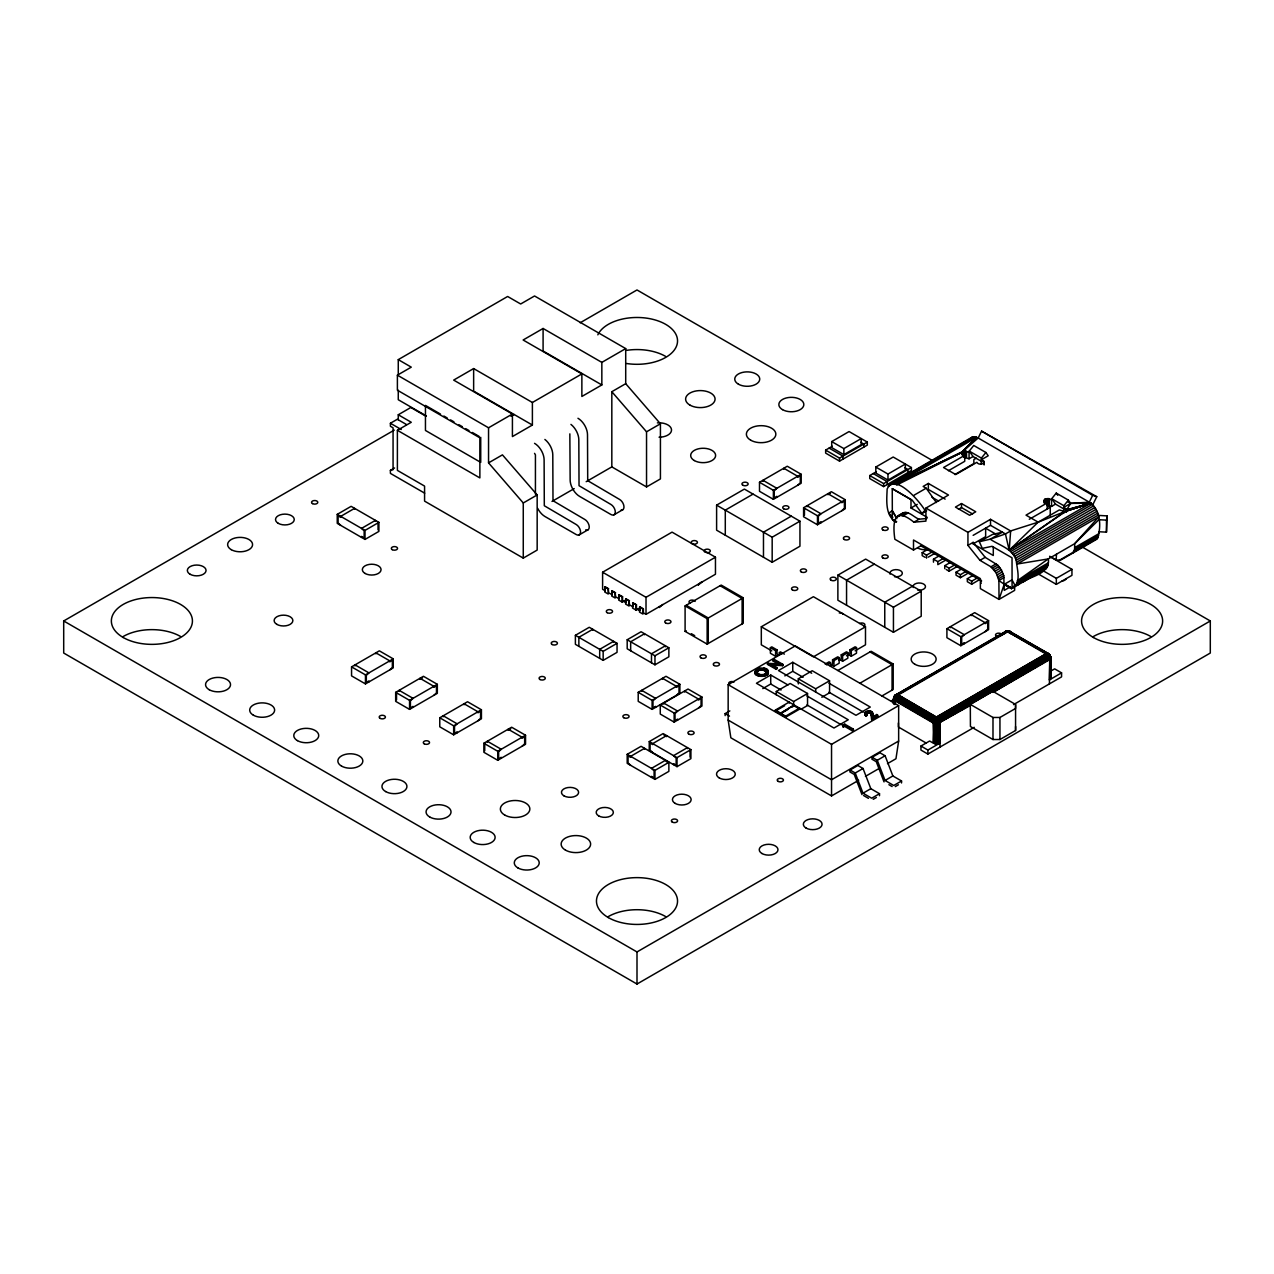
<?xml version="1.0" encoding="UTF-8"?>
<svg xmlns="http://www.w3.org/2000/svg" width="1274" height="1274" viewBox="0 0 1274 1274"><rect width="100%" height="100%" fill="white"/><g stroke="black" fill="none" stroke-linecap="round" stroke-linejoin="round"><path stroke-width="1.5" d="M894.905 704.57L895.065 699.601L896.8 696.273C897.007 690.604 890.112 702.229 893.695 703.519L894.221 698.072L898.377 694.919L1007.75 631.761L1010.202 631.522L1010.664 633.497M898.377 694.919L893.759 697.435L893.998 703.869L894.221 699.123L896.116 697.197L934.32 719.253L934.336 743.554L935.801 743.825L940.037 743.029L939.479 720.511L933.746 720.288L895.542 698.232L895.081 695.333L898.377 694.919L938.142 718.313L940.005 722.326L940.037 747.042M894.412 704.251L895.304 697.706M934.336 743.554L934.097 719.587L895.893 697.547C896.562 692.594 893.138 696.241 895.272 698.9L933.476 720.941L939.655 720.941L1049.473 657.034L1049.028 653.992L1009.788 631.347L1005.505 631.41L1004.278 633.767M938.078 743.729L938.11 718.281L935.785 717.533L935.052 743.729L935.036 718.281L938.604 718.918L1048.677 655.616L1050.62 658.722L1050.62 678.755L1049.426 679.886L1049.856 659.008L1047.021 654.629L1007.75 631.761L1005.297 631.522M936.565 743.857L936.565 716.975L1045.954 653.817L1049.235 654.231M938.795 743.554L938.827 719.253L1048.199 656.094L1050.317 659.136L1050.317 679.169L1050.859 657.83M893.456 702.579L894.858 695.524L1006.97 630.933L1006.97 632.382L1005.505 631.442L1004.501 632.525L1008.53 630.98L1010.202 631.522L1008.53 632.382L1008.53 630.996L1010.569 631.793M1009.295 631.347L1006.97 631.171L1011.015 632.525L1005.505 631.904M893.552 703.105L893.759 697.435L895.542 694.967L1005.712 631.347L1008.53 630.933M1010.011 632.732L1010.011 631.41L1011.222 633.767M1049.856 655.043C1047.339 651.954 1053.104 658.292 1049.25 658.499L970.31 704.379L970.422 726.499L992.987 739.525L999.947 739.525L1015.569 730.496L1015.569 726.499M1050.795 657.193L1050.62 678.755L1050.795 657.193L1049.856 659.008L992.892 691.352L1015.569 704.442L1015.569 708.455L999.947 717.469L992.987 717.469L970.31 704.379L939.941 722.024M1009.326 631.299L1008.53 630.98L1048.486 653.642L1048.422 656.444L939.034 719.587L934.097 719.587L933.094 722.979L933.683 743.315M865.269 712.166C864.441 713.567 864.871 717.135 867.196 715.399L866.67 712.421L870.652 712.437L871.671 719.635L877.786 716.099L876.783 714.523L872.77 716.848L872.77 714.38L872.77 715.383C874.537 708.248 860.746 710.796 866.097 716.036M937.346 717.533L935.148 718.138L935.036 719.46L896.323 696.862L896.195 694.935L897.597 694.585L937.346 717.533L937.33 743.825M1050.317 659.136L1049.919 679.552L1050.62 658.722M1008.53 631.156L1049.457 654.677L1050.795 657.384L1048.12 654.74C1046.32 655.234 1048.008 652.415 1048.486 653.642M969.673 439.116L972.572 436.871L978.177 438.017L1089.302 502.163C1100.863 509.743 1101.723 527.579 1097.025 539.093L1060.302 560.305L1056.178 559.891L1056.48 554.19M894.221 696.512L894.858 695.524M1012.273 588.222C1021.844 583.062 1016.923 568.921 1016.206 560.21C1012.607 548.553 999.182 545.383 990.232 539.189L979.324 541.721L982.302 548.361L992.096 546.307L1012.034 557.805L1012.082 588.333L1004.724 584.081M1011.381 588.731C1019.487 577.202 1051.098 577.616 1048.327 558.904L1074.715 543.664L1098.857 519.712L1106.469 520.126L1107.154 515.89L1097.933 515.381M1072.899 553.027L1074.603 549.269L1074.715 543.664L1098.729 516.91L1017.13 564.032L1048.327 558.904L1017.257 580.785L1048.327 562.837M879.506 795.709L879.506 793.702L870.827 788.686L863.039 768.493L857.848 765.499L850.045 770.006L849.885 771.917L854.233 774.433L862.004 794.626M901.546 782.969L901.546 780.978L892.867 775.962L885.096 755.769L879.904 752.759L872.085 757.282L871.942 759.193L876.273 761.693L884.045 781.902M766.709 671.637C765.961 676.255 755.243 675.379 757.154 670.411C760.148 666.318 770.579 670.251 765.18 674.79M938.11 718.775L1047.531 655.17L1048.406 653.578M895.176 698.709L893.998 697.101L894.937 696.321L1007.208 631.506L1047.722 654.263M894.014 700.222L933.683 723.266L937.33 723.775L940.005 722.517L933.651 722.724L894.937 700.286L894.061 697.563L897.82 694.649M1050.556 657.05L1049.473 654.422L1046.718 653.482L1048.04 655.314M1050.795 678.325L1050.317 676.59M858.66 780.277L831.54 795.932L730.846 737.789L728.155 720.081L728.155 684.664L795.263 645.918L898.648 705.621L898.648 741.038L895.956 758.747L887.484 763.636M1098.857 531.736L1106.469 532.15L1107.154 515.89M755.259 671.048C759.909 684.281 778.987 665.776 758.826 668.34C742.901 679.297 780.755 677.895 763.859 669.121M1049.457 658.037C1047.754 653.291 1051.225 654.772 1049.25 658.499L939.479 722.151L933.141 722.326M1052.515 499.854L1051.544 500.411C1049.155 496.032 1039.441 500.555 1047.196 502.912L1026.016 515.142L1038.167 522.165L1064.809 511.591L1090.799 503.166L1070.686 503.389L1063.694 507.434L1063.694 513.438M921.325 545.527L913.506 550.034L894.842 539.252C892.103 519.792 895.081 506.893 913.888 522.181L925.927 521.114L925.927 508.087L967.937 532.341L990.519 519.314L1010.648 530.939L1009.199 550.272L1064.809 511.591L1059.347 509.934L1038.167 522.165L1010.648 530.939L1005.441 533.949L1009.199 550.272L1066.035 511.081L1066.641 509.425L1063.694 507.434M896.275 694.633L896.832 694.441M893.934 696.862L894.507 704.315M895.542 698.232L895.829 697.34M1005.505 632.732L1004.931 631.824L1006.97 630.996M934.32 719.555L936.565 716.975M766.709 672.64L763.126 669.933L758.476 670.458L756.756 673.166L756.708 671.271M894.061 696.671L896.323 694.505L895.654 694.951M896.195 517.387L892.326 510.699L892.246 488.627L912.184 500.172L921.978 513.533L924.956 510.333C920.879 503.119 895.176 471.683 887.15 488.977C886.8 499.392 884.889 514.393 895.001 521.496M759.734 668.117L759.734 669.121L755.96 670.936L755.227 673.213M1049.712 658.515L1049.426 683.899M1092.63 505.061L1096.771 496.701L981.585 431.138L978.177 438.017L961.87 452.159L961.966 453.576L964.736 455.312L964.736 461.315L948.429 470.727M1096.771 496.701L1092.694 495.299L1089.302 502.163L1070.686 503.389L1067.644 501.637M1049.043 657.798L1049.378 659.184L992.987 692.419L1049.903 659.518M893.711 697.674L894.491 696.002M1049.426 659.836L1049.856 659.008M1050.62 677.004L1050.731 656.763L1049.457 654.677M982.174 461.777L973.049 456.506L969.243 451.092L973.75 445.486L985.901 452.493L988.21 455.774L981.219 459.818L981.219 464.325M982.206 459.245L981.394 458.114L985.901 452.493M1064.634 509.393L1055.525 504.122L1051.719 498.707L1056.226 493.102L1068.376 500.109L1070.686 503.389L1066.736 509.711L1090.799 503.166L1009.199 550.272L1038.167 522.165M1064.666 506.861L1063.87 505.73L1068.376 500.109M963.16 455.789L963.16 451.283L976.696 437.285L895.081 484.407L961.727 452.429L896.577 485.123M961.87 452.159L895.081 484.407L962.093 451.888L976.696 437.285L962.746 451.442L962.746 455.965M976.696 437.285L962.38 451.649L962.38 454.659M871.32 714.603L871.32 715.606C872.642 711.497 863.756 712.5 867.196 715.399M894.459 696.145L895.272 695.317M937.346 718.058L1047.419 654.502M865.635 712.867L865.635 711.863L865.635 712.867L867.037 712.166M1050.731 657.655C1049.059 654.326 1051.767 656.349 1045.954 653.817M1004.66 632.175L1006.97 631.888M901.881 513.772C907.661 509.25 913.92 517.578 919.111 519.187L926.931 518.486M939.479 722.724L970.374 704.793L939.878 721.641L933.269 721.641L894.619 699.601M896.896 695.11L897.597 695.477M896.864 518.629L892.246 510.683L888.854 513.135L892.835 517.355M1012.082 588.333L1046.511 568.268L1022.815 582.138M1006.97 631.426L894.858 695.763M921.978 513.533L926.676 510.81M928.22 557.168L934.957 553.266M946.248 559.796L937.823 564.669L937.823 561.659L943.031 558.649M946.216 569.51L949.098 571.182L957.522 566.309M961.249 569.175L956.041 572.185L956.041 575.195L960.389 577.695L967.125 573.794M972.54 575.689L967.332 578.699L967.332 581.708L971.68 584.209L978.416 580.307M934.32 722.899L933.094 743.029L929.622 741.022L920.943 746.038L920.943 750.052L927.886 754.065L974.228 727.311M398.268 374.906L398.268 359.634L507.641 296.476L520.668 303.992L534.554 295.982L625.709 348.598L625.709 383.681L660.426 423.78L660.426 478.913L646.539 486.939L611.823 466.889L586.183 481.683M523.264 558.108L523.264 502.975L488.547 462.876L502.434 454.866L537.166 494.949L537.166 550.081L523.264 558.108L424.576 501.128L424.576 486.095L397.392 470.393L397.392 430.293L479.868 477.909L479.868 437.81L397.392 390.21L397.392 375.161L411.279 367.151L398.268 359.634M473.641 368.568L453.671 380.098L512.419 414.018L512.419 436.568L532.389 425.038L532.389 402.488L473.641 368.568L473.641 391.118L532.389 425.038M543.09 328.469L523.12 339.999L581.868 373.919L581.868 396.469L601.838 384.939L601.838 362.389L543.09 328.469L543.09 351.019L601.838 384.939M398.268 419.767L398.268 414.767L410.849 407.489L425.739 416.088M424.672 493.165L390.401 473.387L390.401 470.377L393.061 469.692L393.061 427.793L390.401 426.264L390.401 423.255L397.345 419.257L406.406 424.481M1082.9 547.406L1210.3 620.964L1210.3 653.036L637 984.038L63.7 653.036L63.7 620.964L394.255 430.118M580.18 322.768L637 289.962L933.125 460.933M397.392 430.293L411.279 422.283L398.268 414.767M390.401 470.377L394.574 467.972M337.244 514.362L351.13 506.335L378.904 522.372L378.904 531.401L365.017 539.412L337.244 523.375L337.244 514.362L365.017 530.398L378.904 522.372M397.392 375.161L488.547 427.793L512.419 414.018M532.389 402.488L581.868 373.919M601.838 362.389L625.709 348.598M511.001 416.327L514.155 414.512M611.823 466.889L611.823 391.707L625.709 383.681M523.264 502.975L537.166 494.949M646.539 486.939L646.539 431.806L660.426 423.78M551.992 501.43L574.224 488.595M579.017 534.984L588.238 529.666M613.734 514.935L622.954 509.616M351.56 666.875L379.349 650.839L393.236 658.849L393.236 667.879L365.463 683.915L351.56 675.889L351.56 666.875L365.463 674.886L393.236 658.849M716.609 505.141L744.382 489.089L799.945 521.177L799.945 546.227L772.171 562.264L716.609 530.191L716.609 505.141L772.171 537.214L799.945 521.177M604.784 587.027L608.255 589.018L608.255 594.034L604.784 592.028L605.214 586.773L605.214 590.786L602.602 589.273L602.602 572.233L672.051 532.134L715.462 557.2L715.462 574.24L646.014 614.339L643.402 612.826L643.402 608.829L639.93 606.822L639.5 612.077L642.972 614.084L642.972 609.068L639.5 607.061M395.673 692.339L423.446 676.287L437.332 684.313L437.332 693.327L409.559 709.379L395.673 701.353L395.673 692.339L409.559 700.35L437.332 684.313M759.495 482.273L787.268 466.236L801.155 474.262L801.155 483.276L773.382 499.328L759.495 491.302L759.495 482.273L773.382 490.299L801.155 474.262M422.57 677.8L419.974 679.297L419.974 678.294L433.861 686.32L433.861 687.323L436.472 685.81L436.472 692.833L433.861 695.333M831.715 441.584L843.866 448.591L861.24 438.574L861.24 444.594L843.866 454.611L831.715 447.604L831.715 441.584L849.073 431.552L867.307 442.078L867.307 445.088L839.534 461.124L825.648 453.114L825.648 450.104L832.32 446.25M753.061 494.105L725.288 510.141L725.288 535.207M608.255 589.018L608.685 592.792L612.157 594.783L612.157 590.786L611.727 596.041L615.199 598.047L615.199 593.031L611.727 591.025M825.648 450.104L839.534 458.114L867.307 442.078M615.199 593.031L615.629 596.789L619.1 598.796L619.1 594.783L618.67 600.054L622.142 602.061L625.247 600.261M618.67 595.038L622.572 596.789L622.572 600.802L626.044 602.809L626.044 598.796L625.614 604.067L629.085 606.074L629.085 601.057L625.614 599.051M629.085 601.057L629.515 604.816L632.987 606.822L632.987 602.809L632.557 608.064L636.029 610.071L639.134 608.287M575.386 635.312L589.273 627.286L617.046 643.322L617.046 652.352L603.159 660.362L575.386 644.326L575.386 635.312L603.159 651.348L617.046 643.322M602.602 572.233L646.014 597.299L715.462 557.2M439.769 717.788L467.542 701.751L481.429 709.777L481.429 718.791L453.655 734.827L439.769 726.817L439.769 717.788L453.655 725.814L481.429 709.777M803.591 507.737L831.365 491.7L845.267 499.727L845.267 508.74L817.478 524.777L803.591 516.766L803.591 507.737L817.478 515.763L845.267 499.727M632.557 603.064L636.459 604.816L636.459 608.829L639.93 610.835L639.93 606.822M830.505 493.213L827.893 494.71L827.893 493.707L841.78 501.733L841.78 502.736L844.391 501.223L844.391 508.246L841.78 510.747M875.811 467.048L887.978 474.055L905.336 464.039L905.336 470.058L887.978 480.075L875.811 473.052L875.811 467.048L893.185 457.016L911.404 467.542L911.404 470.552L883.63 486.588L869.744 478.578L869.744 475.568L876.416 471.714M791.265 516.161L763.476 532.198L763.476 557.264M869.744 475.568L883.63 483.579L911.404 467.542M888.854 485.203L972.572 436.871M888.074 486.238L973.846 436.711M893.631 483.961L975.231 436.855M685.093 605.93L721.211 585.069L743.252 597.809L743.252 623.273L707.15 644.118L685.093 631.378L685.093 605.93L707.15 618.654L743.252 597.809M627.19 639.755L641.077 631.745L668.866 647.781L668.866 656.795L654.963 664.821L627.19 648.784L627.19 639.755L654.963 655.792L668.866 647.781M964.736 455.312L943.54 467.526L955.707 474.549L976.887 462.319C979.276 466.714 988.974 462.175 981.219 459.818M963.16 451.283L970.04 452.238M963.606 457.159L969.068 458.815L973.049 456.506M925.927 508.087L948.493 495.045L928.348 483.419L923.14 486.429L926.198 488.197L936.342 502.545M976.298 458.146L973.846 459.564L973.846 463.577L954.879 474.517M483.865 743.252L511.638 727.215L525.541 735.241L525.541 744.255L497.752 760.291L483.865 752.281L483.865 743.252L497.752 751.278L525.541 735.241M914.047 495.204L926.198 488.197M510.778 728.712L508.167 730.225L508.167 729.222L522.069 737.232L522.069 738.235L524.665 736.738L524.665 743.761L522.069 746.261M685.093 631.378L686.224 630.741M892.326 488.786L910.99 499.567L910.99 507.976L917.248 504.377M897.644 516.034L902.852 513.024M896.673 516.782L903.999 512.562M895.893 517.817L905.273 512.387M901.451 515.54L906.658 512.53M902.9 515.97L908.107 512.96M913.888 522.181L919.111 519.187M961.52 503.564L955.436 507.084L969.673 515.301L975.757 511.782L961.52 503.564L961.52 507.578L972.588 513.979M837.878 575.147L865.667 559.111L921.213 591.184L921.213 616.25L893.44 632.286L837.878 600.213L837.878 575.147L893.44 607.22L921.213 591.184M638.21 692.339L665.999 676.287L679.886 684.313L679.886 693.327L652.113 709.379L638.21 701.353L638.21 692.339L652.113 700.35L679.886 684.313M958.478 509.329L961.52 507.578M771.789 650.871L761.311 644.819L761.311 626.776L813.401 596.71L865.492 626.776L865.492 644.819L855.125 650.807M874.346 564.127L846.557 580.164L846.557 605.23M925.083 557.311L922.185 555.639L922.185 552.645L927.392 549.635M660.266 705.063L688.04 689.027L701.942 697.037L701.942 706.067L674.153 722.103L660.266 714.077L660.266 705.063L674.153 713.074L701.942 697.037M922.185 552.645L926.532 555.146L931.74 552.136M779.592 653.976L775.595 656.269L770.388 653.275L770.388 647.654L771.789 646.858L776.997 649.867L776.997 653.865L779.306 655.202M990.519 519.314L990.519 525.318L973.145 535.351M933.476 562.168L933.476 559.159L938.683 556.149M770.388 647.654L775.595 650.664L776.997 649.867M1014.645 587.378L1014.645 590.372L999.023 599.401L998.896 580.562L996.22 572.95L990.965 566.819L979.977 560.337L967.937 545.368L973.145 542.358L985.184 557.327L997.638 565.051L1001.428 569.94L1003.753 575.673L1004.231 590.372L1010.186 586.948M973.145 542.358L973.145 543.871L985.646 536.657L985.646 528.232L995.727 534.045M767.489 663.324L779.752 663.865L773.159 660.059L773.159 661.063L779.752 664.869L767.489 664.327L767.489 663.324L776.169 668.34L777.283 667.703L776.169 669.344L767.489 664.327M773.159 660.059L774.274 659.406L782.953 664.423L782.507 665.681L770.706 664.901L777.283 668.707M979.324 541.721L992.414 534.491L1002.383 532.182L990.232 539.189L1005.441 533.949M773.159 661.063L774.274 660.41L782.953 665.426M944.767 568.682L944.767 565.672L949.974 562.662M912.534 586.183L884.761 602.22L884.761 627.27M1029.281 519.282L1050.238 507.275L1050.238 515.874M1046.575 504.695L1051.544 506.431L1055.525 504.122M627.19 754.335L641.077 746.309L668.866 762.346L668.866 771.375L654.963 779.385L627.19 763.349L627.19 754.335L654.963 770.372L668.866 762.346M649.246 741.595L663.133 733.585L690.906 749.622L690.906 758.635L677.02 766.661L649.246 750.625L649.246 741.595L677.02 757.632L690.906 749.622M944.767 565.672L949.098 568.172L954.306 565.162M777.283 667.703L770.706 663.897L782.953 664.423M787.953 684.966L770.722 675.013L756.438 683.262L833.976 728.027L848.261 719.778L806.904 695.907M811.697 673.229L792.747 662.289L778.462 670.538L856.001 715.303L870.285 707.054L828.928 683.183M979.977 560.337L985.184 557.327M865.492 626.776L813.401 656.843L761.311 626.776M762.792 688.613L770.722 684.027L781.058 689.998M784.816 675.889L792.747 671.318L803.082 677.29M956.041 572.185L960.389 574.685L965.596 571.676M725.145 715.622L725.145 713.615L729.843 710.908M1010.648 551.531L1092.248 504.408M1012.034 552.98L1093.633 505.874M990.965 566.819L996.172 563.809M776.28 694.919L776.28 691.479L790.183 683.469L807.541 693.486L807.541 705.509L801.362 709.077M798.32 683.915L798.32 678.771L812.207 670.745L829.565 680.762L829.565 692.801L821.841 697.26M1013.308 554.62L1094.923 507.514M825.17 664.088L829.071 661.827L830.473 662.623L830.473 666.366M830.234 665.171L832.543 663.834L832.543 659.821L837.766 656.811L839.152 657.623L839.152 663.228L833.944 666.238L831.285 664.709M838.913 660.155L841.238 658.817L841.238 654.82L846.446 651.81L847.831 652.606L847.831 658.228L842.624 661.222L838.626 658.929M846.446 655.807L849.917 653.817L849.917 649.804L855.125 646.794L856.51 647.59L856.51 653.212L851.303 656.221L847.306 653.912M992.414 568.061L997.638 565.051M826.555 664.885L830.473 662.623M832.543 659.821L833.944 660.633L839.152 657.623M841.238 654.82L842.624 655.616L847.831 652.606M849.917 649.804L851.303 650.6L856.51 647.59M1014.454 556.404L1096.054 509.297M967.332 578.699L971.68 581.199L976.887 578.205M993.8 569.526L999.007 566.516M1015.426 558.283L1097.025 511.177M995.09 571.166L1000.297 568.156M1016.206 560.21L1097.806 513.103M996.22 572.95L1001.428 569.94M1016.779 562.137L1098.379 515.03M997.192 574.829L1002.399 571.819M997.972 576.756L1003.179 573.746M837.862 670.49L871.145 651.269L893.201 664.009L893.201 689.473L881.911 695.986M998.545 578.683L1003.753 575.673M1004.103 577.552L998.896 580.562L1004.231 584.225L999.023 599.401L980.359 588.62L980.359 578.603L913.506 540.001L913.506 550.034M780.405 713.376L794.307 704.968L780.405 713.376L785.787 716.084L799.69 708.073L799.69 709.077L785.787 717.087L775.372 711.083L775.372 710.08L789.259 702.054L789.259 703.057M775.372 711.083L784.641 705.732M776.28 691.479L793.654 701.512L807.541 693.486M798.32 678.771L815.679 688.788L829.565 680.762M780.755 713.583L788.479 709.124M791.568 707.341L794.642 705.557M1074.715 547.597L1098.857 533.679M1017.13 582.441L1048.215 564.493M1074.603 549.269L1098.729 535.335M1016.779 583.922L1047.865 565.974M1074.253 550.734L1098.379 536.816M1047.292 567.249L1015.792 585.435L1018.213 584.798M1059.028 560.464L1097.806 538.074M946.916 628.687L974.69 612.635L988.592 620.661L988.592 629.674L960.803 645.727L946.916 637.701L946.916 628.687L960.803 636.697L988.592 620.661M859.902 683.23L893.201 664.009M1042.562 570.418L1056.321 578.348L1071.944 569.335L1049.633 556.435M1035.698 572.472L1056.321 584.368L1071.944 575.338L1071.944 569.335M842.862 725.24L844.742 724.158L853.421 729.174L853.421 730.161L852.306 730.814L844.63 726.371L843.292 727.151L842.862 725.24L843.292 727.151M842.862 726.244L844.742 725.161L853.421 730.161M843.292 726.148L844.63 725.368L852.306 729.811L853.421 729.174M866.097 715.033L867.196 714.396M891.418 700.939L894.205 699.33M874.107 717.071L876.783 715.526L877.786 716.099M877.786 715.096L871.671 718.632L871.671 719.635M728.155 684.664L831.54 744.35L898.648 705.621M898.648 741.038L831.54 779.768L728.155 720.081M938.827 720.224L1048.422 656.444M970.422 705.446L938.827 722.899M850.045 770.006L855.236 773L863.039 768.493M872.085 757.282L877.276 760.275L885.096 755.769M865.444 776.36L879.012 768.525M1050.286 671.366L1054.633 668.85L1061.576 672.863L1061.576 676.876L1013.531 704.618M920.943 746.038L927.886 750.052L940.037 743.029M1049.426 679.886L1061.576 672.863M855.236 773L863.008 793.208L870.827 788.686M877.276 760.275L885.064 780.468L892.867 775.962M879.506 793.702L871.687 798.209L863.008 793.208M901.546 780.978L893.743 785.485L885.064 780.468M873.247 799.308L876.385 797.508M895.304 786.584L898.425 784.784M63.7 620.964L637 951.949L1210.3 620.964M1047.435 654.008L1046.718 653.482M1035.045 575.068L1031.255 575.561M1065.685 511.288L1090.799 503.166L1066.768 510.014M1066.035 511.081L1090.799 503.166L1066.704 510.301M1066.338 510.842L1090.799 503.166L1066.545 510.571M896.275 696.416L935.036 718.775M1084.429 546.371L1081.769 546.403M1008.53 631.888L1010.664 632.605M896.912 695.604L935.785 718.058M872.594 713.058L872.594 714.061L870.875 711.29M1008.467 631.458L1007.75 630.869L1007.75 631.761M757.329 674.057L758.89 675.061M1049.824 556.388L1056.178 559.891M981.585 431.138L1092.694 495.299M969.243 451.092L981.394 458.114M1051.719 498.707L1063.87 505.73M1046.862 505.332L1050.238 507.275M860.746 442.301L863.836 444.085L863.836 447.094M904.859 467.765L907.932 469.549L907.932 472.558M945.133 499.121L928.348 489.439L928.348 483.419M990.519 525.318L1005.616 534.045M931.883 497.194L938.604 501.064M829.119 448.098L843.006 456.124L843.006 459.118M873.216 473.562L887.102 481.572L887.102 484.582M910.99 507.976L927.249 517.371M973.145 543.871L993.29 555.496L993.29 547.072M896.673 521.703L892.262 519.155L892.246 510.683M892.756 519.776L895.702 521.48M1004.422 584.256L1011.779 588.508M893.281 520.349L896.227 522.053M1011.556 588.636L1004.023 584.479L1012.034 579.845L1015.426 586.215M921.07 545.973L981.633 580.944M933.476 559.159L937.823 561.659M870.015 651.922L892.071 664.662L892.071 690.11M440.517 414.098L425.452 405.403L425.452 430.453L480.728 462.382L480.728 437.316M443.878 416.041L447.222 417.968M450.582 419.91L453.926 421.837M458.959 424.736L462.303 426.679M465.647 428.605L469.007 430.548M472.351 432.475L479.056 436.345M426.376 415.961L398.268 399.733L398.268 390.178M720.081 585.721L742.121 598.462L742.121 623.926M390.401 423.255L401.246 429.513M784.37 654.119L780.468 651.858L779.083 652.67L781.679 654.167M926.325 743.14L898.377 726.992L898.377 722.979M686.224 605.277L708.264 618.001L708.264 643.466M828.928 692.212L863.39 712.102M691.304 633.672L694.696 635.63M605.214 586.773L608.685 588.779M612.157 590.786L615.629 592.792M619.1 594.783L622.572 596.789M626.044 598.796L629.515 600.802M632.987 602.809L636.459 604.816M806.904 704.92L841.366 724.826M793.734 705.637L799.69 709.077M775.372 710.08L780.405 712.978M888.902 784.688L892.119 786.552M725.145 713.615L729.492 716.115M863.613 795.549L868.454 798.352M663.993 735.082L666.605 736.595L666.605 735.592L652.718 743.602L652.718 744.605L650.106 743.108L650.106 750.115L652.718 752.631M667.99 762.855L665.394 760.339L651.492 768.365L654.103 770.866L654.103 777.888L651.492 776.376L651.492 777.379M534.554 453.353L535.43 454.866L535.43 494.089M936.565 718.01L935.849 717.485L1046.495 653.562M611.823 391.707L646.539 431.806M1056.226 493.102L1057.754 495.283M569.844 433.861L570.147 479.916A13.504 7.803 60 0 0 579.702 496.462L610.947 514.505A6.131 3.551 60 0 0 615.294 511.989A6.131 3.551 60 0 0 610.947 504.472L579.033 485.697L578.826 439.817A13.504 7.803 60 0 0 570.943 424.401M935.785 723.775L935.801 743.825M1106.469 520.126L1106.469 532.15M1066.449 509.154L1066.449 512.164M1066.195 508.899L1066.195 511.909M1056.321 578.348L1056.321 584.368M1051.544 500.411L1051.544 506.431M1048.98 498.978L1048.98 504.982M1048.55 498.819L1048.55 504.838M1048.072 498.707L1048.072 504.727M1047.578 498.66L1047.578 504.663M1047.069 498.644L1047.196 508.931M1046.575 498.675L1046.575 503.182M1046.081 498.755L1046.081 503.278M1045.636 498.882L1045.636 501.892M1045.221 499.058L1045.221 502.067M1044.855 499.265L1044.855 502.274M1044.569 499.504L1044.346 502.768M1044.202 500.045L1044.202 503.055M1015.569 704.442L1015.569 730.496M999.947 717.469L999.947 739.525M992.987 717.469L992.987 739.525M985.105 631.681L987.716 629.181L987.716 622.158L985.105 623.671L985.105 622.668L971.218 614.641L971.218 615.645M984.165 461.809L984.165 464.819M983.974 461.538L983.974 464.548M983.719 461.299L983.719 464.293M971.68 581.199L971.68 584.209M969.068 452.796L969.068 458.815M967.937 532.341L967.937 545.368M966.52 451.362L966.52 457.366M966.074 451.203L966.074 457.223M965.612 451.107L965.612 457.111M965.103 451.044L965.103 457.048M964.609 451.028L964.609 457.048M964.275 643.72L964.275 642.717L961.679 644.214L961.679 637.207L964.275 634.691L950.388 626.681L950.388 627.684M964.1 451.06L964.1 457.079M963.606 451.155L963.606 455.662M962.093 451.888L962.093 454.898M960.803 636.697L960.803 645.727M960.389 574.685L960.389 577.695M949.098 568.172L949.098 571.182M939.448 723.266L939.448 743.315M927.886 750.052L927.886 754.065M926.532 555.146L926.532 558.155M893.44 607.22L893.44 632.286M887.978 474.055L887.978 480.075M883.63 483.579L883.63 486.588M876.783 714.523L876.783 715.526M872.403 712.516L872.403 713.52M872.149 712.15L872.149 713.153M871.862 711.847L871.862 712.851M871.416 711.545L871.416 712.548M871.034 712.93L871.177 714.332M870.859 712.66L870.859 713.647M870.652 712.437L870.652 713.44M870.317 712.198L870.317 713.201M869.999 712.039L869.999 713.042M869.871 711.019L869.712 712.946M869.282 710.956L869.378 712.867M869.059 711.832L869.059 712.835M868.661 710.924L868.661 711.927M868.581 711.816L868.581 712.819M868.104 710.956L868.199 712.835M867.849 711.895L867.849 712.899M867.546 711.975L867.546 712.978M867.196 712.102L867.196 713.106M866.941 712.23L866.941 713.233M866.941 714.204L866.941 715.208M866.511 711.37L866.67 713.424M866.559 713.87L866.559 714.857M866.479 712.612L866.368 714.603M865.986 711.64L865.986 712.644M865.603 714.682L865.603 715.685M865.221 714.332L865.221 715.335M864.998 712.5L864.998 713.504M864.966 713.997L864.966 715.001M864.839 712.851L864.807 714.618M852.306 729.811L852.306 730.814M851.303 650.6L851.303 656.221M844.742 724.158L844.742 725.161M844.63 725.368L844.63 726.371M843.866 448.591L843.866 454.611M842.624 655.616L842.624 661.222M839.534 458.114L839.534 461.124M833.944 660.633L833.944 666.238M831.54 744.35L831.54 795.932M820.95 522.77L820.95 521.767L818.354 523.28L818.354 516.257L820.95 513.756L807.063 505.73L807.063 506.733M817.478 515.763L817.478 524.777M815.679 688.788L815.679 692.228M804.451 508.246L804.451 515.253M797.683 485.283L800.295 482.782L800.295 475.759L797.683 477.272L797.683 476.269L783.797 468.243L783.797 469.246M793.654 701.512L793.654 704.936M792.747 662.289L792.747 671.318M785.787 716.084L785.787 717.087M782.507 664.694L782.507 665.681M776.853 497.322L776.853 496.319L774.242 497.816L774.242 490.793L776.853 488.292L762.967 480.282L762.967 481.269M776.169 668.34L776.169 669.344M775.595 650.664L775.595 656.269M774.274 659.406L774.274 660.41M773.382 490.299L773.382 499.328M772.171 537.214L772.171 562.264M770.722 675.013L770.722 684.027M768.126 671.048L768.079 673.389M767.904 663.085L767.904 664.088M767.904 670.506L767.904 671.509M767.776 672.99L767.776 673.994M767.553 670.013L767.553 671.016M767.33 673.532L767.33 674.535M767.059 669.519L767.059 670.522M766.741 674.01L766.741 675.013M766.438 670.777L766.502 673.532M766.311 669.009L766.311 670.013M766.184 672.99L766.184 673.994M766.215 674.344L766.215 675.347M766.088 670.331L766.088 671.334M765.642 669.933L765.642 670.936M765.77 673.389L765.77 674.392M765.61 668.659L765.61 669.662M765.196 669.662L765.196 670.665M765.18 673.787L765.34 675.777M764.782 668.356L764.782 669.36M764.543 669.328L764.543 670.331M764.48 675.077L764.48 676.08M763.859 668.117L763.874 670.092M763.62 675.284L763.62 676.287M763.126 668.93L763.126 669.933M762.648 675.411L762.648 676.414M762.362 668.818L762.362 669.821M761.677 675.459L761.677 676.462M761.629 668.802L761.629 669.806M760.849 668.85L760.849 669.853M760.578 675.411L760.578 676.414M760.005 668.977L760.005 669.965M759.638 675.284L759.638 676.287M759.208 669.168L759.208 670.172M758.826 668.34L758.826 669.344M758.89 674.057L758.794 676.08M758.476 669.455L758.476 670.458M758.221 673.723L758.221 674.726M758.062 669.662L758.062 670.665M757.966 674.79L757.966 675.793M757.934 668.659L757.934 669.662M757.775 673.436L757.775 674.44M757.52 670.044L757.52 671.048M757.154 670.411L757.154 671.414M757.027 669.105L757.027 670.108M756.883 670.825L756.883 671.828M756.979 672.624L756.979 673.628M757.122 674.376L757.122 675.379M756.533 669.423L756.533 670.427M756.374 673.866L756.374 674.87M755.96 669.933L755.96 670.936M755.864 673.373L755.864 674.376M755.53 670.474L755.53 671.478M755.466 672.815L755.466 673.819M707.15 618.654L707.15 644.118M698.455 708.073L701.066 705.557L701.066 698.55L698.455 700.047L698.455 699.044L684.568 691.034L684.568 692.037M690.046 750.115L690.046 757.138M687.434 748.618L687.434 747.615L673.548 755.641L676.16 758.141L676.16 765.148L673.548 763.652L673.548 764.655M677.625 720.097L677.625 719.093L675.029 720.606L675.029 713.583L677.625 711.083L663.738 703.057L663.738 704.06M677.02 757.632L677.02 766.661M676.414 695.333L679.01 692.833L679.01 685.81L676.414 687.323L676.414 686.32L662.528 678.294L662.528 679.297M674.153 713.074L674.153 722.103M665.394 646.778L665.394 645.775L651.492 653.785L651.492 662.814M662.814 604.481L659.343 607.491L659.343 606.488M655.584 707.373L655.584 706.369L652.973 707.866L652.973 700.859L655.584 698.343L641.682 690.333L641.682 691.336M654.963 655.792L654.963 664.821M654.963 770.372L654.963 779.385M652.113 700.35L652.113 709.379M646.014 597.299L646.014 614.339M644.548 634.739L644.548 633.735L630.662 641.762L630.662 650.775M644.548 749.319L644.548 748.316L630.662 756.342L630.662 757.345L628.066 755.832L628.066 762.855L630.662 765.356M637 951.949L637 984.038M636.029 605.07L636.029 610.071M622.142 597.044L622.142 602.061M613.574 642.319L613.574 641.316L599.688 649.342L599.688 658.355M603.159 651.348L603.159 660.362M592.744 630.296L592.744 629.292L578.858 637.303L578.858 646.332M501.223 758.285L501.223 757.282L498.628 758.794L498.628 751.771L501.223 749.271L487.337 741.245L487.337 742.248M497.752 751.278L497.752 760.291M488.547 427.793L488.547 462.876M484.741 743.761L484.741 750.768M477.957 720.797L480.569 718.297L480.569 711.274L477.957 712.787L477.957 711.784L464.07 703.758L464.07 704.761M457.127 732.837L457.127 731.833L454.515 733.33L454.515 726.307L457.127 723.807L443.241 715.781L443.241 716.784M453.655 725.814L453.655 734.827M413.031 707.373L413.031 706.369L410.419 707.866L410.419 700.859L413.031 698.343L399.144 690.333L399.144 691.336M409.559 700.35L409.559 709.379M396.533 692.833L396.533 699.856M389.764 669.885L392.36 667.369L392.36 660.362L389.764 661.859L389.764 660.856L375.878 652.845L375.878 653.833M378.044 522.881L378.044 529.888M375.432 521.369L375.432 520.365L361.545 528.392L364.157 530.892L364.157 537.915L361.545 536.402L361.545 537.405M368.934 681.909L368.934 680.905L366.323 682.402L366.323 675.395L368.934 672.879L355.032 664.869L355.032 665.872M365.463 674.886L365.463 683.915M365.017 530.398L365.017 539.412M354.602 509.345L354.602 508.342L340.715 516.368L340.715 517.371L338.104 515.859L338.104 522.881L340.715 525.382M997.829 636.697A3.121 1.8 0 0 1 995.631 634.5A3.121 1.8 0 0 1 999.437 633.226A3.121 1.8 0 0 1 1001.651 635.423M657.4 422.872A12.469 7.198 0 0 1 671.494 429.529A12.469 7.198 0 0 1 659.056 437.205M981.123 583.412A10.431 6.02 0 0 1 981.123 580.291M927.934 549.588A10.431 6.02 0 0 1 917.853 548.027M597.84 334.839A40.545 23.41 0 0 1 647.495 318.277A40.545 23.41 0 0 1 676.16 346.942A40.545 23.41 0 0 1 626.505 363.504M890.064 574.144A6.243 3.599 0 0 1 895.558 569.637A6.243 3.599 0 0 1 902.311 573.539A6.243 3.599 0 0 1 894.475 576.692M913.235 587.521A6.243 3.599 0 0 1 918.713 582.998A6.243 3.599 0 0 1 925.465 586.9A6.243 3.599 0 0 1 917.646 590.069M729.604 684.616A3.121 1.8 0 0 1 729.604 682.068A3.121 1.8 0 0 1 734.015 682.068M689.919 603.143A3.121 1.8 0 0 1 690.572 600.309A3.121 1.8 0 0 1 695.142 601.408M839.263 612.985A3.121 1.8 0 0 1 843.085 614.259M1066.338 578.587A6.243 3.599 0 0 1 1061.927 581.119M859.584 623.512A3.121 1.8 0 0 1 863.995 623.512A3.121 1.8 0 0 1 863.995 626.06M705.032 552.215A3.121 1.8 0 0 1 705.907 549.317A3.121 1.8 0 0 1 710.335 550.782A3.121 1.8 0 0 1 706.417 552.677M1093.442 636.49A40.545 23.41 0 0 1 1150.772 636.49M123.228 636.49A40.545 23.41 0 0 1 180.558 636.49M626.505 350.366A40.545 23.41 0 0 1 665.665 356.417M608.335 916.563A40.545 23.41 0 0 1 665.665 916.563M534.554 443.336A13.504 7.803 60 0 1 544.109 459.866L544.301 505.746L576.23 524.522A6.131 3.551 60 0 1 580.562 532.038A6.131 3.551 60 0 1 576.23 534.554L544.969 516.511A13.504 7.803 60 0 1 537.66 508.342M544.89 439.45A13.504 7.803 60 0 1 552.789 454.866L552.996 500.73L584.909 519.521A6.131 3.551 60 0 1 589.225 526.592A6.131 3.551 60 0 1 585.658 529.904M577.966 418.27A13.504 7.803 60 0 1 587.505 434.816L587.712 480.68L619.626 499.472A6.131 3.551 60 0 1 623.91 506.081A6.131 3.551 60 0 1 621.107 510.046M701.799 581.884L698.327 584.893L701.799 581.884M844.264 539.491A3.121 1.8 0 0 0 849.487 538.679A3.121 1.8 0 0 0 845.665 536.481A3.121 1.8 0 0 0 844.264 539.491M380.114 718.361A3.121 1.8 0 0 0 385.321 717.549A3.121 1.8 0 0 0 381.499 715.335A3.121 1.8 0 0 0 380.114 718.361M424.21 743.809A3.121 1.8 0 0 0 429.434 743.013A3.121 1.8 0 0 0 425.612 740.799A3.121 1.8 0 0 0 424.21 743.809M782.523 409.639A12.469 7.198 0 0 0 803.4 406.406A12.469 7.198 0 0 0 788.128 397.584A12.469 7.198 0 0 0 782.523 409.639M738.426 384.175A12.469 7.198 0 0 0 759.304 380.942A12.469 7.198 0 0 0 744.016 372.119A12.469 7.198 0 0 0 738.426 384.175M750.689 440.183A14.731 8.504 0 0 0 775.34 436.377A14.731 8.504 0 0 0 757.297 425.962A14.731 8.504 0 0 0 750.689 440.183M689.919 405.1A14.731 8.504 0 0 0 714.571 401.294A14.731 8.504 0 0 0 696.528 390.879A14.731 8.504 0 0 0 689.919 405.1M694.33 460.551A12.469 7.198 0 0 0 715.192 457.334A12.469 7.198 0 0 0 699.92 448.512A12.469 7.198 0 0 0 694.33 460.551M504.695 815.026A14.731 8.504 0 0 0 529.347 811.219A14.731 8.504 0 0 0 511.304 800.789A14.731 8.504 0 0 0 504.695 815.026M565.465 850.108A14.731 8.504 0 0 0 590.117 846.302A14.731 8.504 0 0 0 572.074 835.871A14.731 8.504 0 0 0 565.465 850.108M517.929 867.928A12.469 7.198 0 0 0 538.791 864.712A12.469 7.198 0 0 0 523.518 855.889A12.469 7.198 0 0 0 517.929 867.928M473.832 842.464A12.469 7.198 0 0 0 494.694 839.248A12.469 7.198 0 0 0 479.422 830.425A12.469 7.198 0 0 0 473.832 842.464M598.684 815.901A8.6 4.969 0 0 0 613.065 813.672A8.6 4.969 0 0 0 602.538 807.605A8.6 4.969 0 0 0 598.684 815.901M563.952 795.852A8.6 4.969 0 0 0 578.332 793.622A8.6 4.969 0 0 0 567.806 787.555A8.6 4.969 0 0 0 563.952 795.852M209.223 689.712A12.469 7.198 0 0 0 230.1 686.479A12.469 7.198 0 0 0 214.828 677.657A12.469 7.198 0 0 0 209.223 689.712M253.335 715.16A12.469 7.198 0 0 0 274.197 711.943A12.469 7.198 0 0 0 258.925 703.121A12.469 7.198 0 0 0 253.335 715.16M297.431 740.624A12.469 7.198 0 0 0 318.293 737.407A12.469 7.198 0 0 0 303.021 728.585A12.469 7.198 0 0 0 297.431 740.624M341.528 766.088A12.469 7.198 0 0 0 362.405 762.855A12.469 7.198 0 0 0 347.117 754.033A12.469 7.198 0 0 0 341.528 766.088M429.736 817.016A12.469 7.198 0 0 0 450.598 813.783A12.469 7.198 0 0 0 435.326 804.961A12.469 7.198 0 0 0 429.736 817.016M385.624 791.552A12.469 7.198 0 0 0 406.502 788.319A12.469 7.198 0 0 0 391.229 779.497A12.469 7.198 0 0 0 385.624 791.552M914.828 664.248A12.469 7.198 0 0 0 935.705 661.015A12.469 7.198 0 0 0 920.417 652.192A12.469 7.198 0 0 0 914.828 664.248M231.279 549.667A12.469 7.198 0 0 0 252.141 546.45A12.469 7.198 0 0 0 236.868 537.628A12.469 7.198 0 0 0 231.279 549.667M365.097 573.459A9.348 5.399 0 0 0 380.735 571.039A9.348 5.399 0 0 0 369.285 564.414A9.348 5.399 0 0 0 365.097 573.459M278.273 523.343A9.348 5.399 0 0 0 293.928 520.923A9.348 5.399 0 0 0 282.478 514.298A9.348 5.399 0 0 0 278.273 523.343M276.888 624.387A9.348 5.399 0 0 0 292.542 621.951A9.348 5.399 0 0 0 281.092 615.342A9.348 5.399 0 0 0 276.888 624.387M190.081 574.256A9.348 5.399 0 0 0 205.735 571.835A9.348 5.399 0 0 0 194.269 565.226A9.348 5.399 0 0 0 190.081 574.256M719.284 777.952A9.348 5.399 0 0 0 734.923 775.532A9.348 5.399 0 0 0 723.473 768.907A9.348 5.399 0 0 0 719.284 777.952M806.092 828.068A9.348 5.399 0 0 0 821.746 825.648A9.348 5.399 0 0 0 810.28 819.023A9.348 5.399 0 0 0 806.092 828.068M675.172 803.4A9.348 5.399 0 0 0 690.827 800.98A9.348 5.399 0 0 0 679.376 794.371A9.348 5.399 0 0 0 675.172 803.4M761.995 853.532A9.348 5.399 0 0 0 777.65 851.112A9.348 5.399 0 0 0 766.184 844.487A9.348 5.399 0 0 0 761.995 853.532M1093.442 637.51A40.545 23.41 0 0 0 1161.251 627.015A40.545 23.41 0 0 0 1111.613 598.35A40.545 23.41 0 0 0 1093.442 637.51M123.228 637.51A40.545 23.41 0 0 0 191.052 627.015A40.545 23.41 0 0 0 141.414 598.35A40.545 23.41 0 0 0 123.228 637.51M608.335 917.583A40.545 23.41 0 0 0 676.16 907.088A40.545 23.41 0 0 0 626.505 878.423A40.545 23.41 0 0 0 608.335 917.583M700.939 657.878A3.121 1.8 0 0 0 706.162 657.066A3.121 1.8 0 0 0 702.34 654.868A3.121 1.8 0 0 0 700.939 657.878M742.838 485.235A3.121 1.8 0 0 0 748.061 484.423A3.121 1.8 0 0 0 744.239 482.225A3.121 1.8 0 0 0 742.838 485.235M552.12 644.501A3.121 1.8 0 0 0 557.327 643.704A3.121 1.8 0 0 0 553.521 641.491A3.121 1.8 0 0 0 552.12 644.501M665.665 623.018A3.121 1.8 0 0 0 670.888 622.206A3.121 1.8 0 0 0 667.066 620.008A3.121 1.8 0 0 0 665.665 623.018M714.173 665.522A3.121 1.8 0 0 0 719.396 664.709A3.121 1.8 0 0 0 715.574 662.512A3.121 1.8 0 0 0 714.173 665.522M607.22 612.698A3.121 1.8 0 0 0 612.444 611.886A3.121 1.8 0 0 0 608.622 609.673A3.121 1.8 0 0 0 607.22 612.698M831.046 580.227A3.121 1.8 0 0 0 836.254 579.415A3.121 1.8 0 0 0 832.432 577.218A3.121 1.8 0 0 0 831.046 580.227M882.866 557.948A3.121 1.8 0 0 0 888.089 557.136A3.121 1.8 0 0 0 884.267 554.923A3.121 1.8 0 0 0 882.866 557.948M801.266 571.946A3.121 1.8 0 0 0 806.474 571.15A3.121 1.8 0 0 0 802.668 568.937A3.121 1.8 0 0 0 801.266 571.946M692.132 543.632A3.121 1.8 0 0 0 697.34 542.82A3.121 1.8 0 0 0 693.518 540.622A3.121 1.8 0 0 0 692.132 543.632M392.249 549.667A3.121 1.8 0 0 0 397.456 548.855A3.121 1.8 0 0 0 393.65 546.642A3.121 1.8 0 0 0 392.249 549.667M672.274 822.096A3.121 1.8 0 0 0 677.497 821.3A3.121 1.8 0 0 0 673.675 819.086A3.121 1.8 0 0 0 672.274 822.096M778.127 781.36A3.121 1.8 0 0 0 783.335 780.564A3.121 1.8 0 0 0 779.513 778.35A3.121 1.8 0 0 0 778.127 781.36M783.637 508.788A3.121 1.8 0 0 0 788.861 507.992A3.121 1.8 0 0 0 785.039 505.778A3.121 1.8 0 0 0 783.637 508.788M882.866 529.936A3.121 1.8 0 0 0 888.089 529.124A3.121 1.8 0 0 0 884.267 526.926A3.121 1.8 0 0 0 882.866 529.936M688.804 734.111A3.121 1.8 0 0 0 694.027 733.298A3.121 1.8 0 0 0 690.205 731.101A3.121 1.8 0 0 0 688.804 734.111M623.766 717.708A3.121 1.8 0 0 0 628.99 716.912A3.121 1.8 0 0 0 625.168 714.698A3.121 1.8 0 0 0 623.766 717.708M539.985 679.52A3.121 1.8 0 0 0 545.192 678.708A3.121 1.8 0 0 0 541.37 676.51A3.121 1.8 0 0 0 539.985 679.52M792.46 589.973A3.121 1.8 0 0 0 797.683 589.161A3.121 1.8 0 0 0 793.861 586.948A3.121 1.8 0 0 0 792.46 589.973M312.464 503.596A3.121 1.8 0 0 0 317.688 502.8A3.121 1.8 0 0 0 313.866 500.586A3.121 1.8 0 0 0 312.464 503.596"/></g></svg>
